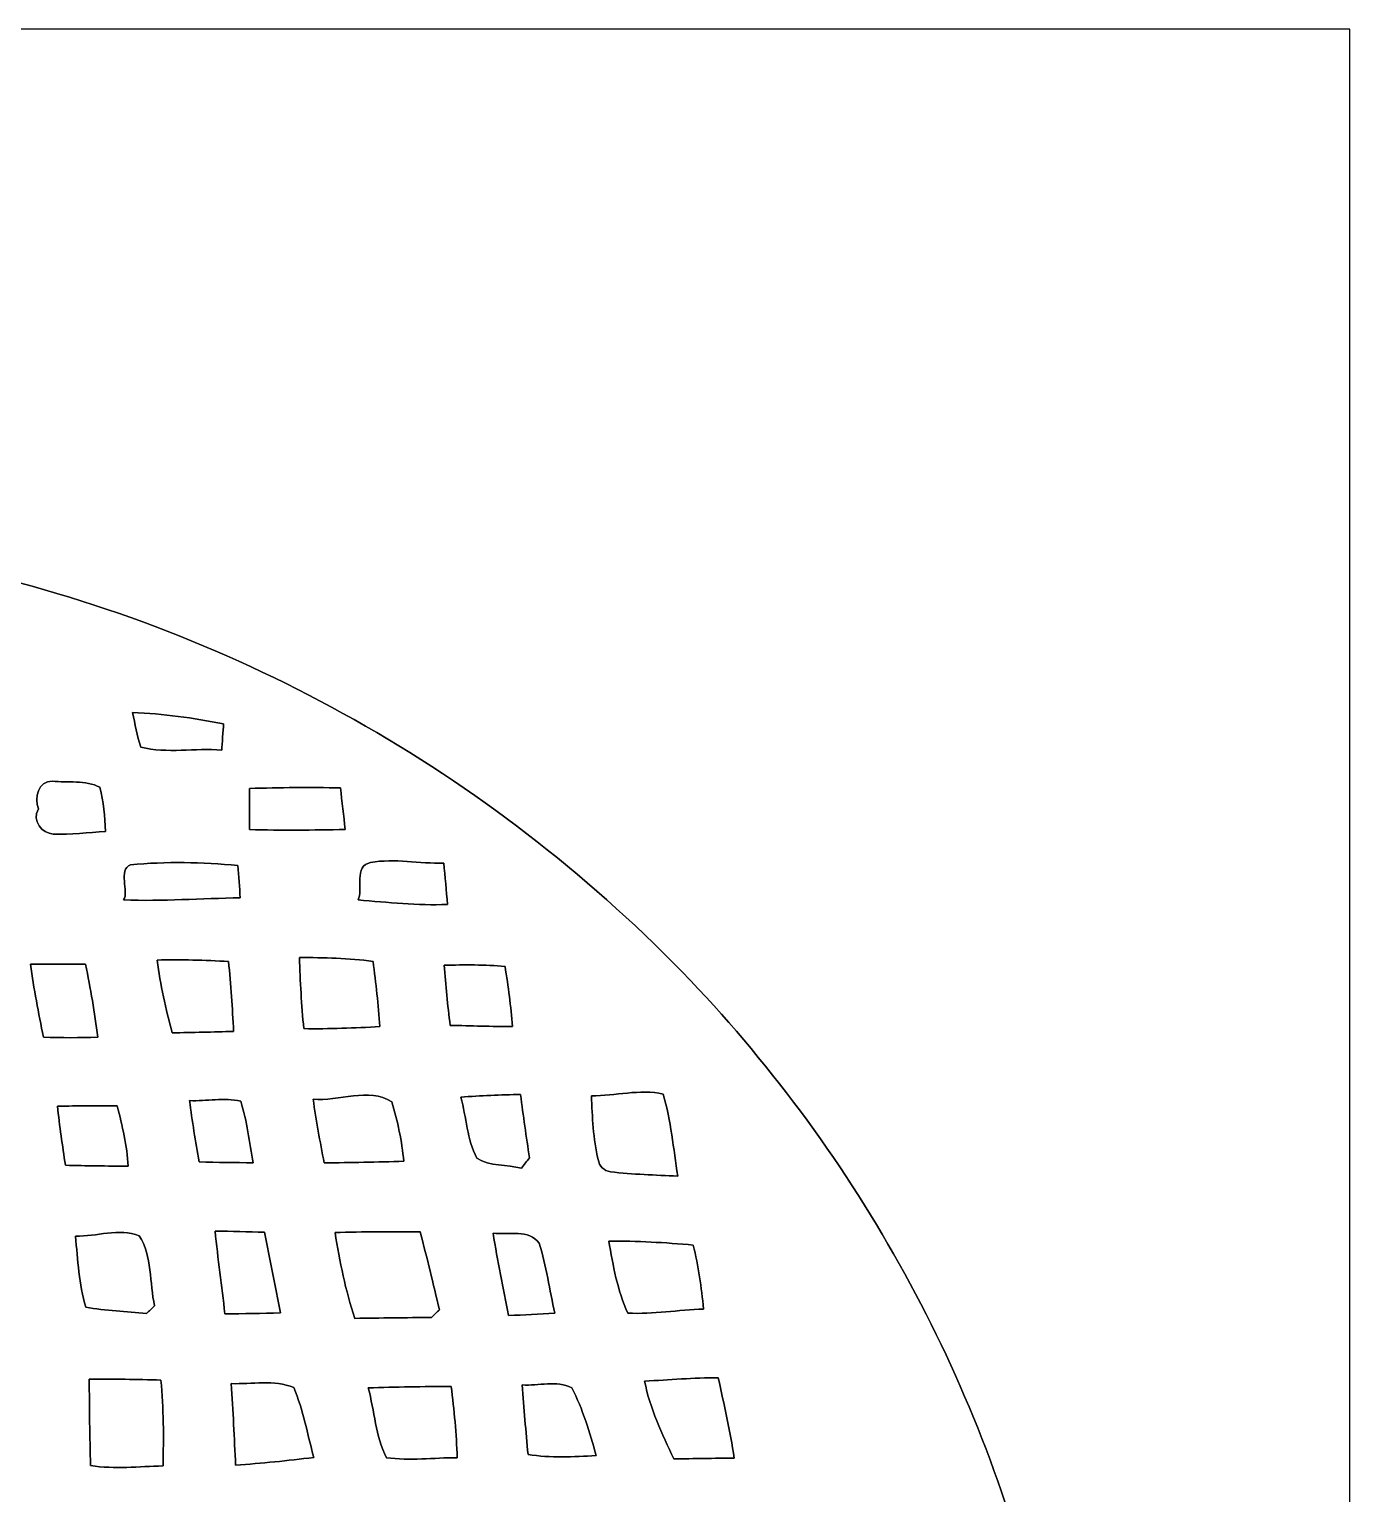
# Model space of a CAD drawing. Header units: centimetres. Extents: x -16.8 to 16.8, y -16.7 to 16.7.
# Drawn here: x 3.88 to 16.77, y 2.36 to 16.67 of the extents above; entities that cross this region are included whole.
import ezdxf

# ---------------------------------------------------------------- set-up
doc = ezdxf.new("R2010")
doc.units = ezdxf.units.CM
doc.header["$MEASUREMENT"] = 0
doc.layers.add('Layer 1', color=7, linetype='Continuous')

msp = doc.modelspace()

# ---------------------------------------------------------------- linework, layer by layer
at = {"layer": 'Layer 1', "color": 7}
for points, knots in [([(-16.77458, 16.66875), (-16.77458, 16.66875), (16.77458, 16.66875), (16.77458, 16.66875), (16.77458, 16.66875), (16.77458, 16.66875), (16.77458, -16.66875), (16.77458, -16.66875), (16.77458, -16.66875), (16.77458, -16.66875), (-16.77458, -16.66875), (-16.77458, -16.66875), (-16.77458, -16.66875), (-16.77458, -16.66875), (-16.77458, 16.66875), (-16.77458, 16.66875), (-16.77458, 16.66875), (-16.77458, 16.66875), (-16.77458, 16.66875), (-16.77458, 16.66875)], [0, 0, 0, 0, 0.16666667, 0.16666667, 0.16666667, 0.16666667, 0.33333333, 0.33333333, 0.33333333, 0.33333333, 0.5, 0.5, 0.5, 0.5, 0.66666667, 0.66666667, 0.66666667, 0.66666667, 1, 1, 1, 1]), ([(-1.72685, 14.59936), (-1.90253, 14.18519), (-1.76989, 13.73893), (-1.70321, 13.31666), (-1.70321, 13.31666), (-2.11737, 13.1251), (-2.58551, 12.9473), (-2.84339, 12.54795), (-2.84339, 12.54795), (-2.99297, 12.1539), (-3.09351, 11.74327), (-3.23144, 11.34427), (-3.23144, 11.34427), (-6.25404, 10.62919), (-9.03111, 8.88012), (-10.94811, 6.4322), (-10.94811, 6.4322), (-12.92966, 3.96452), (-14.01163, 0.78387), (-13.9125, -2.38196), (-13.9125, -2.38196), (-13.87263, -3.32634), (-13.7728, -4.27143), (-13.55408, -5.19254), (-13.55408, -5.19254), (-12.96353, -7.6768), (-11.66671, -9.99314), (-9.83756, -11.77784), (-9.83756, -11.77784), (-8.15869, -13.44366), (-6.05084, -14.67485), (-3.77261, -15.31161), (-3.77261, -15.31161), (-1.43157, -15.98366), (1.07915, -16.00165), (3.44558, -15.44426), (3.44558, -15.44426), (6.27098, -14.76728), (8.88294, -13.19495), (10.77277, -10.98409), (10.77277, -10.98409), (12.15037, -9.39976), (13.15402, -7.493), (13.68143, -5.46171), (13.68143, -5.46171), (14.24164, -3.28895), (14.23987, -0.97931), (13.71847, 1.2005), (13.71847, 1.2005), (13.15438, 3.50591), (11.96904, 5.6515), (10.33498, 7.37129), (10.33498, 7.37129), (8.4709, 9.32321), (6.03956, 10.72691), (3.41207, 11.35098), (3.41207, 11.35098), (3.28718, 11.71011), (3.20287, 12.08158), (3.08645, 12.44318), (3.08645, 12.44318), (2.84374, 12.90391), (2.3368, 13.1131), (1.88666, 13.31948), (1.88666, 13.31948), (2.02847, 13.85535), (2.06551, 14.46636), (1.76248, 14.95425), (1.76248, 14.95425), (1.4097, 15.56773), (0.6918, 15.95402), (-0.01658, 15.88629), (-0.01658, 15.88629), (-0.7807, 15.87147), (-1.49437, 15.32431), (-1.72685, 14.59936)], [0, 0, 0, 0, 0.05, 0.05, 0.05, 0.05, 0.1, 0.1, 0.1, 0.1, 0.15, 0.15, 0.15, 0.15, 0.2, 0.2, 0.2, 0.2, 0.25, 0.25, 0.25, 0.25, 0.3, 0.3, 0.3, 0.3, 0.35, 0.35, 0.35, 0.35, 0.4, 0.4, 0.4, 0.4, 0.45, 0.45, 0.45, 0.45, 0.5, 0.5, 0.5, 0.5, 0.55, 0.55, 0.55, 0.55, 0.6, 0.6, 0.6, 0.6, 0.65, 0.65, 0.65, 0.65, 0.7, 0.7, 0.7, 0.7, 0.75, 0.75, 0.75, 0.75, 0.8, 0.8, 0.8, 0.8, 0.85, 0.85, 0.85, 0.85, 0.9, 0.9, 0.9, 0.9, 1, 1, 1, 1]), ([(4.88421, 9.99137), (5.18301, 9.97938), (5.48005, 9.93951), (5.77321, 9.87954), (5.77321, 9.87954), (5.76862, 9.81569), (5.7598, 9.68763), (5.75522, 9.62378), (5.75522, 9.62378), (5.49451, 9.64494), (5.22217, 9.58885), (4.96605, 9.65271), (4.96605, 9.65271), (4.92654, 9.76242), (4.9089, 9.87813), (4.88421, 9.99137)], [0, 0, 0, 0, 0.2, 0.2, 0.2, 0.2, 0.4, 0.4, 0.4, 0.4, 0.6, 0.6, 0.6, 0.6, 1, 1, 1, 1]), ([(3.96487, 9.0491), (3.91866, 9.15529), (3.96769, 9.32356), (4.09787, 9.32109), (4.09787, 9.32109), (4.25062, 9.30275), (4.42313, 9.33344), (4.56565, 9.26042), (4.56565, 9.26042), (4.60163, 9.12036), (4.61222, 8.97431), (4.62139, 8.83003), (4.62139, 8.83003), (4.451, 8.81768), (4.2799, 8.79651), (4.10951, 8.80392), (4.10951, 8.80392), (4.0005, 8.80886), (3.89678, 8.93198), (3.96487, 9.0491)], [0, 0, 0, 0, 0.16666667, 0.16666667, 0.16666667, 0.16666667, 0.33333333, 0.33333333, 0.33333333, 0.33333333, 0.5, 0.5, 0.5, 0.5, 0.66666667, 0.66666667, 0.66666667, 0.66666667, 1, 1, 1, 1]), ([(6.0265, 9.25019), (6.32213, 9.25654), (6.61882, 9.26183), (6.91515, 9.25371), (6.91515, 9.25371), (6.92926, 9.11895), (6.94831, 8.98384), (6.96136, 8.84872), (6.96136, 8.84872), (6.64951, 8.84026), (6.33765, 8.83991), (6.0265, 8.84661), (6.0265, 8.84661), (6.02544, 8.98137), (6.02544, 9.11578), (6.0265, 9.25019)], [0, 0, 0, 0, 0.2, 0.2, 0.2, 0.2, 0.4, 0.4, 0.4, 0.4, 0.6, 0.6, 0.6, 0.6, 1, 1, 1, 1]), ([(4.8641, 8.50406), (5.21194, 8.53405), (5.56436, 8.53158), (5.91256, 8.49559), (5.91256, 8.49559), (5.92032, 8.39047), (5.92843, 8.28569), (5.9369, 8.18021), (5.9369, 8.18021), (5.5566, 8.17386), (5.17666, 8.14599), (4.79672, 8.15904), (4.79672, 8.15904), (4.85246, 8.24159), (4.73886, 8.45044), (4.8641, 8.50406)], [0, 0, 0, 0, 0.2, 0.2, 0.2, 0.2, 0.4, 0.4, 0.4, 0.4, 0.6, 0.6, 0.6, 0.6, 1, 1, 1, 1]), ([(7.20972, 8.52487), (7.44432, 8.56862), (7.68667, 8.51323), (7.92445, 8.51888), (7.92445, 8.51888), (7.93715, 8.38482), (7.94949, 8.25041), (7.96078, 8.11565), (7.96078, 8.11565), (7.66904, 8.10366), (7.37729, 8.13647), (7.08731, 8.15904), (7.08731, 8.15904), (7.1374, 8.25535), (7.04286, 8.49701), (7.20972, 8.52487)], [0, 0, 0, 0, 0.2, 0.2, 0.2, 0.2, 0.4, 0.4, 0.4, 0.4, 0.6, 0.6, 0.6, 0.6, 1, 1, 1, 1]), ([(6.51404, 7.59636), (6.75428, 7.59707), (6.99558, 7.58931), (7.23477, 7.55897), (7.23477, 7.55897), (7.25946, 7.34695), (7.28557, 7.13458), (7.30038, 6.92115), (7.30038, 6.92115), (7.05238, 6.90809), (6.80473, 6.89786), (6.55673, 6.90174), (6.55673, 6.90174), (6.53415, 7.13246), (6.5218, 7.36459), (6.51404, 7.59636)], [0, 0, 0, 0, 0.2, 0.2, 0.2, 0.2, 0.4, 0.4, 0.4, 0.4, 0.6, 0.6, 0.6, 0.6, 1, 1, 1, 1]), ([(3.88867, 7.53039), (4.02272, 7.53039), (4.29084, 7.53039), (4.42489, 7.53039), (4.42489, 7.53039), (4.47216, 7.29474), (4.51661, 7.05802), (4.54378, 6.81884), (4.54378, 6.81884), (4.36704, 6.81108), (4.19029, 6.81214), (4.01355, 6.81849), (4.01355, 6.81849), (3.96769, 7.0552), (3.91689, 7.29086), (3.88867, 7.53039)], [0, 0, 0, 0, 0.2, 0.2, 0.2, 0.2, 0.4, 0.4, 0.4, 0.4, 0.6, 0.6, 0.6, 0.6, 1, 1, 1, 1]), ([(5.12374, 7.57132), (5.35658, 7.58084), (5.58976, 7.56885), (5.82295, 7.55897), (5.82295, 7.55897), (5.84059, 7.33107), (5.86211, 7.10318), (5.87057, 6.87458), (5.87057, 6.87458), (5.6709, 6.86894), (5.47158, 6.86435), (5.27262, 6.86012), (5.27262, 6.86012), (5.20947, 7.09436), (5.15444, 7.33072), (5.12374, 7.57132)], [0, 0, 0, 0, 0.2, 0.2, 0.2, 0.2, 0.4, 0.4, 0.4, 0.4, 0.6, 0.6, 0.6, 0.6, 1, 1, 1, 1]), ([(7.92903, 7.52299), (8.12624, 7.52334), (8.32591, 7.53004), (8.52311, 7.50888), (8.52311, 7.50888), (8.55416, 7.31449), (8.58026, 7.11906), (8.59719, 6.92256), (8.59719, 6.92256), (8.39364, 6.92221), (8.18974, 6.92961), (7.98654, 6.93349), (7.98654, 6.93349), (7.96325, 7.12964), (7.94279, 7.32614), (7.92903, 7.52299)], [0, 0, 0, 0, 0.2, 0.2, 0.2, 0.2, 0.4, 0.4, 0.4, 0.4, 0.6, 0.6, 0.6, 0.6, 1, 1, 1, 1]), ([(6.6488, 6.21277), (6.89469, 6.18384), (7.19596, 6.33624), (7.41715, 6.1849), (7.41715, 6.1849), (7.47466, 5.99616), (7.51558, 5.80178), (7.53357, 5.60529), (7.53357, 5.60529), (7.27392, 5.59682), (7.01463, 5.59259), (6.75569, 5.59012), (6.75569, 5.59012), (6.71759, 5.79755), (6.67456, 6.00357), (6.6488, 6.21277)], [0, 0, 0, 0, 0.2, 0.2, 0.2, 0.2, 0.4, 0.4, 0.4, 0.4, 0.6, 0.6, 0.6, 0.6, 1, 1, 1, 1]), ([(9.36731, 6.24628), (9.59838, 6.2417), (9.83862, 6.31472), (10.06828, 6.26251), (10.06828, 6.26251), (10.14201, 6.00075), (10.16952, 5.72911), (10.21009, 5.46065), (10.21009, 5.46065), (9.99067, 5.47017), (9.77018, 5.47723), (9.55322, 5.50263), (9.55322, 5.50263), (9.48972, 5.51004), (9.4428, 5.55978), (9.43222, 5.62116), (9.43222, 5.62116), (9.38459, 5.82612), (9.37507, 6.03709), (9.36731, 6.24628)], [0, 0, 0, 0, 0.16666667, 0.16666667, 0.16666667, 0.16666667, 0.33333333, 0.33333333, 0.33333333, 0.33333333, 0.5, 0.5, 0.5, 0.5, 0.66666667, 0.66666667, 0.66666667, 0.66666667, 1, 1, 1, 1]), ([(5.4416, 6.19795), (5.60599, 6.18984), (5.77815, 6.23217), (5.94113, 6.19125), (5.94113, 6.19125), (6.00322, 5.99616), (6.02686, 5.7912), (6.06178, 5.58976), (6.06178, 5.58976), (5.88574, 5.59329), (5.71112, 5.59329), (5.53579, 5.59999), (5.53579, 5.59999), (5.49769, 5.79826), (5.46664, 5.99793), (5.4416, 6.19795)], [0, 0, 0, 0, 0.2, 0.2, 0.2, 0.2, 0.4, 0.4, 0.4, 0.4, 0.6, 0.6, 0.6, 0.6, 1, 1, 1, 1]), ([(8.09166, 6.23288), (8.28534, 6.24522), (8.48007, 6.25616), (8.67481, 6.25792), (8.67481, 6.25792), (8.70021, 6.0512), (8.72984, 5.84517), (8.76229, 5.63915), (8.76229, 5.63915), (8.73548, 5.60599), (8.70902, 5.57283), (8.68292, 5.53896), (8.68292, 5.53896), (8.54216, 5.57248), (8.37283, 5.55449), (8.24689, 5.63633), (8.24689, 5.63633), (8.15164, 5.81978), (8.14529, 6.03532), (8.09166, 6.23288)], [0, 0, 0, 0, 0.16666667, 0.16666667, 0.16666667, 0.16666667, 0.33333333, 0.33333333, 0.33333333, 0.33333333, 0.5, 0.5, 0.5, 0.5, 0.66666667, 0.66666667, 0.66666667, 0.66666667, 1, 1, 1, 1]), ([(4.15078, 6.14398), (4.34516, 6.1468), (4.53954, 6.14751), (4.73463, 6.14609), (4.73463, 6.14609), (4.78296, 5.95242), (4.83341, 5.75698), (4.83976, 5.55625), (4.83976, 5.55625), (4.6355, 5.55907), (4.4323, 5.56154), (4.22875, 5.56613), (4.22875, 5.56613), (4.19876, 5.75839), (4.17089, 5.95066), (4.15078, 6.14398)], [0, 0, 0, 0, 0.2, 0.2, 0.2, 0.2, 0.4, 0.4, 0.4, 0.4, 0.6, 0.6, 0.6, 0.6, 1, 1, 1, 1]), ([(4.32788, 4.87327), (4.52931, 4.86798), (4.75297, 4.95618), (4.94912, 4.87786), (4.94912, 4.87786), (5.07612, 4.67889), (5.0486, 4.41572), (5.0994, 4.191), (5.0994, 4.191), (5.07294, 4.16631), (5.04684, 4.14196), (5.02073, 4.11692), (5.02073, 4.11692), (4.82247, 4.13879), (4.62174, 4.14337), (4.4263, 4.18042), (4.4263, 4.18042), (4.36245, 4.40584), (4.34657, 4.64114), (4.32788, 4.87327)], [0, 0, 0, 0, 0.16666667, 0.16666667, 0.16666667, 0.16666667, 0.33333333, 0.33333333, 0.33333333, 0.33333333, 0.5, 0.5, 0.5, 0.5, 0.66666667, 0.66666667, 0.66666667, 0.66666667, 1, 1, 1, 1]), ([(5.69066, 4.92337), (5.85011, 4.92054), (6.01204, 4.91772), (6.17255, 4.91208), (6.17255, 4.91208), (6.22476, 4.64926), (6.2805, 4.3875), (6.32848, 4.12397), (6.32848, 4.12397), (6.14715, 4.12009), (5.96724, 4.11374), (5.78661, 4.11551), (5.78661, 4.11551), (5.75557, 4.38503), (5.71782, 4.65384), (5.69066, 4.92337)], [0, 0, 0, 0, 0.2, 0.2, 0.2, 0.2, 0.4, 0.4, 0.4, 0.4, 0.6, 0.6, 0.6, 0.6, 1, 1, 1, 1]), ([(6.86188, 4.9082), (7.13846, 4.91702), (7.41609, 4.91949), (7.69338, 4.91419), (7.69338, 4.91419), (7.76111, 4.66231), (7.82249, 4.40831), (7.88211, 4.15431), (7.88211, 4.15431), (7.85636, 4.12962), (7.83061, 4.10492), (7.80556, 4.07987), (7.80556, 4.07987), (7.55579, 4.07635), (7.30603, 4.07353), (7.05697, 4.07035), (7.05697, 4.07035), (6.96172, 4.34128), (6.90951, 4.62562), (6.86188, 4.9082)], [0, 0, 0, 0, 0.16666667, 0.16666667, 0.16666667, 0.16666667, 0.33333333, 0.33333333, 0.33333333, 0.33333333, 0.5, 0.5, 0.5, 0.5, 0.66666667, 0.66666667, 0.66666667, 0.66666667, 1, 1, 1, 1]), ([(8.40634, 4.9022), (8.55592, 4.8835), (8.75982, 4.94418), (8.85613, 4.80378), (8.85613, 4.80378), (8.92669, 4.58188), (8.9595, 4.34869), (9.00783, 4.1208), (9.00783, 4.1208), (8.85754, 4.10951), (8.70761, 4.10316), (8.55768, 4.09857), (8.55768, 4.09857), (8.50194, 4.36563), (8.44973, 4.63303), (8.40634, 4.9022)], [0, 0, 0, 0, 0.2, 0.2, 0.2, 0.2, 0.4, 0.4, 0.4, 0.4, 0.6, 0.6, 0.6, 0.6, 1, 1, 1, 1]), ([(9.53594, 4.82565), (9.81146, 4.82741), (10.08733, 4.81083), (10.36214, 4.78649), (10.36214, 4.78649), (10.41082, 4.58082), (10.44222, 4.37162), (10.46304, 4.16137), (10.46304, 4.16137), (10.21574, 4.15219), (9.97021, 4.10986), (9.72326, 4.12115), (9.72326, 4.12115), (9.61954, 4.3434), (9.57933, 4.58646), (9.53594, 4.82565)], [0, 0, 0, 0, 0.2, 0.2, 0.2, 0.2, 0.4, 0.4, 0.4, 0.4, 0.6, 0.6, 0.6, 0.6, 1, 1, 1, 1]), ([(4.46123, 3.47698), (4.69406, 3.47486), (4.92795, 3.47557), (5.16114, 3.46675), (5.16114, 3.46675), (5.1876, 3.18805), (5.18866, 2.90759), (5.18195, 2.62749), (5.18195, 2.62749), (4.94594, 2.62184), (4.70923, 2.59644), (4.47428, 2.63066), (4.47428, 2.63066), (4.46546, 2.91289), (4.46229, 3.19511), (4.46123, 3.47698)], [0, 0, 0, 0, 0.2, 0.2, 0.2, 0.2, 0.4, 0.4, 0.4, 0.4, 0.6, 0.6, 0.6, 0.6, 1, 1, 1, 1]), ([(5.8487, 3.43288), (6.04943, 3.42371), (6.26745, 3.47627), (6.45936, 3.39337), (6.45936, 3.39337), (6.55108, 3.17465), (6.59377, 2.9397), (6.65374, 2.7111), (6.65374, 2.7111), (6.40009, 2.67758), (6.14539, 2.65501), (5.89104, 2.63454), (5.89104, 2.63454), (5.87692, 2.90089), (5.86775, 3.16689), (5.8487, 3.43288)], [0, 0, 0, 0, 0.2, 0.2, 0.2, 0.2, 0.4, 0.4, 0.4, 0.4, 0.6, 0.6, 0.6, 0.6, 1, 1, 1, 1]), ([(8.69139, 3.41912), (8.84978, 3.40924), (9.02864, 3.4671), (9.17434, 3.39019), (9.17434, 3.39019), (9.28405, 3.18382), (9.34932, 2.95487), (9.41282, 2.72979), (9.41282, 2.72979), (9.19092, 2.71533), (8.96796, 2.70616), (8.74748, 2.73861), (8.74748, 2.73861), (8.72631, 2.9651), (8.70691, 3.19229), (8.69139, 3.41912)], [0, 0, 0, 0, 0.2, 0.2, 0.2, 0.2, 0.4, 0.4, 0.4, 0.4, 0.6, 0.6, 0.6, 0.6, 1, 1, 1, 1]), ([(9.88695, 3.45616), (10.12613, 3.46851), (10.36637, 3.49144), (10.60626, 3.48933), (10.60626, 3.48933), (10.66271, 3.22897), (10.72197, 2.96862), (10.76219, 2.70475), (10.76219, 2.70475), (10.56499, 2.70228), (10.36814, 2.69946), (10.17164, 2.69663), (10.17164, 2.69663), (10.05628, 2.94076), (9.93881, 3.18911), (9.88695, 3.45616)], [0, 0, 0, 0, 0.2, 0.2, 0.2, 0.2, 0.4, 0.4, 0.4, 0.4, 0.6, 0.6, 0.6, 0.6, 1, 1, 1, 1]), ([(7.18679, 3.39055), (7.45596, 3.39972), (7.72583, 3.4036), (7.99606, 3.40572), (7.99606, 3.40572), (8.02852, 3.17429), (8.04651, 2.94181), (8.05639, 2.70792), (8.05639, 2.70792), (7.82567, 2.70933), (7.59284, 2.67547), (7.36424, 2.70827), (7.36424, 2.70827), (7.25664, 2.91888), (7.24747, 3.16548), (7.18679, 3.39055)], [0, 0, 0, 0, 0.2, 0.2, 0.2, 0.2, 0.4, 0.4, 0.4, 0.4, 0.6, 0.6, 0.6, 0.6, 1, 1, 1, 1])]:
    msp.add_open_spline(points, degree=3, knots=knots, dxfattribs=at)
at = {"layer": 'Layer 1', "color": 250}
for points, knots in [([(-1.72685, 14.59936), (-1.49437, 15.32431), (-0.7807, 15.87147), (-0.01658, 15.88629), (-0.01658, 15.88629), (0.6918, 15.95402), (1.4097, 15.56773), (1.76248, 14.95425), (1.76248, 14.95425), (2.06551, 14.46636), (2.02847, 13.85535), (1.88666, 13.31948), (1.88666, 13.31948), (2.3368, 13.1131), (2.84374, 12.90391), (3.08645, 12.44318), (3.08645, 12.44318), (3.20287, 12.08158), (3.28718, 11.71011), (3.41207, 11.35098), (3.41207, 11.35098), (6.03956, 10.72691), (8.4709, 9.32321), (10.33498, 7.37129), (10.33498, 7.37129), (11.96904, 5.6515), (13.15438, 3.50591), (13.71847, 1.2005), (13.71847, 1.2005), (14.23987, -0.97931), (14.24164, -3.28895), (13.68143, -5.46171), (13.68143, -5.46171), (13.15402, -7.493), (12.15037, -9.39976), (10.77277, -10.98409), (10.77277, -10.98409), (8.88294, -13.19495), (6.27098, -14.76728), (3.44558, -15.44426), (3.44558, -15.44426), (1.07915, -16.00165), (-1.43157, -15.98366), (-3.77261, -15.31161), (-3.77261, -15.31161), (-6.05084, -14.67485), (-8.15869, -13.44366), (-9.83756, -11.77784), (-9.83756, -11.77784), (-11.66671, -9.99314), (-12.96353, -7.6768), (-13.55408, -5.19254), (-13.55408, -5.19254), (-13.7728, -4.27143), (-13.87263, -3.32634), (-13.9125, -2.38196), (-13.9125, -2.38196), (-14.01163, 0.78387), (-12.92966, 3.96452), (-10.94811, 6.4322), (-10.94811, 6.4322), (-9.03111, 8.88012), (-6.25404, 10.62919), (-3.23144, 11.34427), (-3.23144, 11.34427), (-3.09351, 11.74327), (-2.99297, 12.1539), (-2.84339, 12.54795), (-2.84339, 12.54795), (-2.58551, 12.9473), (-2.11737, 13.1251), (-1.70321, 13.31666), (-1.70321, 13.31666), (-1.76989, 13.73893), (-1.90253, 14.18519), (-1.72685, 14.59936), (-1.72685, 14.59936), (-1.72685, 14.59936), (-1.72685, 14.59936), (-1.72685, 14.59936)], [0, 0, 0, 0, 0.04761905, 0.04761905, 0.04761905, 0.04761905, 0.0952381, 0.0952381, 0.0952381, 0.0952381, 0.14285714, 0.14285714, 0.14285714, 0.14285714, 0.19047619, 0.19047619, 0.19047619, 0.19047619, 0.23809524, 0.23809524, 0.23809524, 0.23809524, 0.28571429, 0.28571429, 0.28571429, 0.28571429, 0.33333333, 0.33333333, 0.33333333, 0.33333333, 0.38095238, 0.38095238, 0.38095238, 0.38095238, 0.42857143, 0.42857143, 0.42857143, 0.42857143, 0.47619048, 0.47619048, 0.47619048, 0.47619048, 0.52380952, 0.52380952, 0.52380952, 0.52380952, 0.57142857, 0.57142857, 0.57142857, 0.57142857, 0.61904762, 0.61904762, 0.61904762, 0.61904762, 0.66666667, 0.66666667, 0.66666667, 0.66666667, 0.71428571, 0.71428571, 0.71428571, 0.71428571, 0.76190476, 0.76190476, 0.76190476, 0.76190476, 0.80952381, 0.80952381, 0.80952381, 0.80952381, 0.85714286, 0.85714286, 0.85714286, 0.85714286, 0.9047619, 0.9047619, 0.9047619, 0.9047619, 1, 1, 1, 1]), ([(4.88421, 9.99137), (4.9089, 9.87813), (4.92654, 9.76242), (4.96605, 9.65271), (4.96605, 9.65271), (5.22217, 9.58885), (5.49451, 9.64494), (5.75522, 9.62378), (5.75522, 9.62378), (5.7598, 9.68763), (5.76862, 9.81569), (5.77321, 9.87954), (5.77321, 9.87954), (5.48005, 9.93951), (5.18301, 9.97938), (4.88421, 9.99137), (4.88421, 9.99137), (4.88421, 9.99137), (4.88421, 9.99137), (4.88421, 9.99137)], [0, 0, 0, 0, 0.16666667, 0.16666667, 0.16666667, 0.16666667, 0.33333333, 0.33333333, 0.33333333, 0.33333333, 0.5, 0.5, 0.5, 0.5, 0.66666667, 0.66666667, 0.66666667, 0.66666667, 1, 1, 1, 1]), ([(3.96487, 9.0491), (3.89678, 8.93198), (4.0005, 8.80886), (4.10951, 8.80392), (4.10951, 8.80392), (4.2799, 8.79651), (4.451, 8.81768), (4.62139, 8.83003), (4.62139, 8.83003), (4.61222, 8.97431), (4.60163, 9.12036), (4.56565, 9.26042), (4.56565, 9.26042), (4.42313, 9.33344), (4.25062, 9.30275), (4.09787, 9.32109), (4.09787, 9.32109), (3.96769, 9.32356), (3.91866, 9.15529), (3.96487, 9.0491), (3.96487, 9.0491), (3.96487, 9.0491), (3.96487, 9.0491), (3.96487, 9.0491)], [0, 0, 0, 0, 0.14285714, 0.14285714, 0.14285714, 0.14285714, 0.28571429, 0.28571429, 0.28571429, 0.28571429, 0.42857143, 0.42857143, 0.42857143, 0.42857143, 0.57142857, 0.57142857, 0.57142857, 0.57142857, 0.71428571, 0.71428571, 0.71428571, 0.71428571, 1, 1, 1, 1]), ([(6.0265, 9.25019), (6.02544, 9.11578), (6.02544, 8.98137), (6.0265, 8.84661), (6.0265, 8.84661), (6.33765, 8.83991), (6.64951, 8.84026), (6.96136, 8.84872), (6.96136, 8.84872), (6.94831, 8.98384), (6.92926, 9.11895), (6.91515, 9.25371), (6.91515, 9.25371), (6.61882, 9.26183), (6.32213, 9.25654), (6.0265, 9.25019), (6.0265, 9.25019), (6.0265, 9.25019), (6.0265, 9.25019), (6.0265, 9.25019)], [0, 0, 0, 0, 0.16666667, 0.16666667, 0.16666667, 0.16666667, 0.33333333, 0.33333333, 0.33333333, 0.33333333, 0.5, 0.5, 0.5, 0.5, 0.66666667, 0.66666667, 0.66666667, 0.66666667, 1, 1, 1, 1]), ([(4.8641, 8.50406), (4.73886, 8.45044), (4.85246, 8.24159), (4.79672, 8.15904), (4.79672, 8.15904), (5.17666, 8.14599), (5.5566, 8.17386), (5.9369, 8.18021), (5.9369, 8.18021), (5.92843, 8.28569), (5.92032, 8.39047), (5.91256, 8.49559), (5.91256, 8.49559), (5.56436, 8.53158), (5.21194, 8.53405), (4.8641, 8.50406), (4.8641, 8.50406), (4.8641, 8.50406), (4.8641, 8.50406), (4.8641, 8.50406)], [0, 0, 0, 0, 0.16666667, 0.16666667, 0.16666667, 0.16666667, 0.33333333, 0.33333333, 0.33333333, 0.33333333, 0.5, 0.5, 0.5, 0.5, 0.66666667, 0.66666667, 0.66666667, 0.66666667, 1, 1, 1, 1]), ([(7.20972, 8.52487), (7.04286, 8.49701), (7.1374, 8.25535), (7.08731, 8.15904), (7.08731, 8.15904), (7.37729, 8.13647), (7.66904, 8.10366), (7.96078, 8.11565), (7.96078, 8.11565), (7.94949, 8.25041), (7.93715, 8.38482), (7.92445, 8.51888), (7.92445, 8.51888), (7.68667, 8.51323), (7.44432, 8.56862), (7.20972, 8.52487), (7.20972, 8.52487), (7.20972, 8.52487), (7.20972, 8.52487), (7.20972, 8.52487)], [0, 0, 0, 0, 0.16666667, 0.16666667, 0.16666667, 0.16666667, 0.33333333, 0.33333333, 0.33333333, 0.33333333, 0.5, 0.5, 0.5, 0.5, 0.66666667, 0.66666667, 0.66666667, 0.66666667, 1, 1, 1, 1]), ([(6.51404, 7.59636), (6.5218, 7.36459), (6.53415, 7.13246), (6.55673, 6.90174), (6.55673, 6.90174), (6.80473, 6.89786), (7.05238, 6.90809), (7.30038, 6.92115), (7.30038, 6.92115), (7.28557, 7.13458), (7.25946, 7.34695), (7.23477, 7.55897), (7.23477, 7.55897), (6.99558, 7.58931), (6.75428, 7.59707), (6.51404, 7.59636), (6.51404, 7.59636), (6.51404, 7.59636), (6.51404, 7.59636), (6.51404, 7.59636)], [0, 0, 0, 0, 0.16666667, 0.16666667, 0.16666667, 0.16666667, 0.33333333, 0.33333333, 0.33333333, 0.33333333, 0.5, 0.5, 0.5, 0.5, 0.66666667, 0.66666667, 0.66666667, 0.66666667, 1, 1, 1, 1]), ([(3.88867, 7.53039), (3.91689, 7.29086), (3.96769, 7.0552), (4.01355, 6.81849), (4.01355, 6.81849), (4.19029, 6.81214), (4.36704, 6.81108), (4.54378, 6.81884), (4.54378, 6.81884), (4.51661, 7.05802), (4.47216, 7.29474), (4.42489, 7.53039), (4.42489, 7.53039), (4.29084, 7.53039), (4.02272, 7.53039), (3.88867, 7.53039), (3.88867, 7.53039), (3.88867, 7.53039), (3.88867, 7.53039), (3.88867, 7.53039)], [0, 0, 0, 0, 0.16666667, 0.16666667, 0.16666667, 0.16666667, 0.33333333, 0.33333333, 0.33333333, 0.33333333, 0.5, 0.5, 0.5, 0.5, 0.66666667, 0.66666667, 0.66666667, 0.66666667, 1, 1, 1, 1]), ([(5.12374, 7.57132), (5.15444, 7.33072), (5.20947, 7.09436), (5.27262, 6.86012), (5.27262, 6.86012), (5.47158, 6.86435), (5.6709, 6.86894), (5.87057, 6.87458), (5.87057, 6.87458), (5.86211, 7.10318), (5.84059, 7.33107), (5.82295, 7.55897), (5.82295, 7.55897), (5.58976, 7.56885), (5.35658, 7.58084), (5.12374, 7.57132), (5.12374, 7.57132), (5.12374, 7.57132), (5.12374, 7.57132), (5.12374, 7.57132)], [0, 0, 0, 0, 0.16666667, 0.16666667, 0.16666667, 0.16666667, 0.33333333, 0.33333333, 0.33333333, 0.33333333, 0.5, 0.5, 0.5, 0.5, 0.66666667, 0.66666667, 0.66666667, 0.66666667, 1, 1, 1, 1]), ([(7.92903, 7.52299), (7.94279, 7.32614), (7.96325, 7.12964), (7.98654, 6.93349), (7.98654, 6.93349), (8.18974, 6.92961), (8.39364, 6.92221), (8.59719, 6.92256), (8.59719, 6.92256), (8.58026, 7.11906), (8.55416, 7.31449), (8.52311, 7.50888), (8.52311, 7.50888), (8.32591, 7.53004), (8.12624, 7.52334), (7.92903, 7.52299), (7.92903, 7.52299), (7.92903, 7.52299), (7.92903, 7.52299), (7.92903, 7.52299)], [0, 0, 0, 0, 0.16666667, 0.16666667, 0.16666667, 0.16666667, 0.33333333, 0.33333333, 0.33333333, 0.33333333, 0.5, 0.5, 0.5, 0.5, 0.66666667, 0.66666667, 0.66666667, 0.66666667, 1, 1, 1, 1]), ([(6.6488, 6.21277), (6.67456, 6.00357), (6.71759, 5.79755), (6.75569, 5.59012), (6.75569, 5.59012), (7.01463, 5.59259), (7.27392, 5.59682), (7.53357, 5.60529), (7.53357, 5.60529), (7.51558, 5.80178), (7.47466, 5.99616), (7.41715, 6.1849), (7.41715, 6.1849), (7.19596, 6.33624), (6.89469, 6.18384), (6.6488, 6.21277), (6.6488, 6.21277), (6.6488, 6.21277), (6.6488, 6.21277), (6.6488, 6.21277)], [0, 0, 0, 0, 0.16666667, 0.16666667, 0.16666667, 0.16666667, 0.33333333, 0.33333333, 0.33333333, 0.33333333, 0.5, 0.5, 0.5, 0.5, 0.66666667, 0.66666667, 0.66666667, 0.66666667, 1, 1, 1, 1]), ([(9.36731, 6.24628), (9.37507, 6.03709), (9.38459, 5.82612), (9.43222, 5.62116), (9.43222, 5.62116), (9.4428, 5.55978), (9.48972, 5.51004), (9.55322, 5.50263), (9.55322, 5.50263), (9.77018, 5.47723), (9.99067, 5.47017), (10.21009, 5.46065), (10.21009, 5.46065), (10.16952, 5.72911), (10.14201, 6.00075), (10.06828, 6.26251), (10.06828, 6.26251), (9.83862, 6.31472), (9.59838, 6.2417), (9.36731, 6.24628), (9.36731, 6.24628), (9.36731, 6.24628), (9.36731, 6.24628), (9.36731, 6.24628)], [0, 0, 0, 0, 0.14285714, 0.14285714, 0.14285714, 0.14285714, 0.28571429, 0.28571429, 0.28571429, 0.28571429, 0.42857143, 0.42857143, 0.42857143, 0.42857143, 0.57142857, 0.57142857, 0.57142857, 0.57142857, 0.71428571, 0.71428571, 0.71428571, 0.71428571, 1, 1, 1, 1]), ([(5.4416, 6.19795), (5.46664, 5.99793), (5.49769, 5.79826), (5.53579, 5.59999), (5.53579, 5.59999), (5.71112, 5.59329), (5.88574, 5.59329), (6.06178, 5.58976), (6.06178, 5.58976), (6.02686, 5.7912), (6.00322, 5.99616), (5.94113, 6.19125), (5.94113, 6.19125), (5.77815, 6.23217), (5.60599, 6.18984), (5.4416, 6.19795), (5.4416, 6.19795), (5.4416, 6.19795), (5.4416, 6.19795), (5.4416, 6.19795)], [0, 0, 0, 0, 0.16666667, 0.16666667, 0.16666667, 0.16666667, 0.33333333, 0.33333333, 0.33333333, 0.33333333, 0.5, 0.5, 0.5, 0.5, 0.66666667, 0.66666667, 0.66666667, 0.66666667, 1, 1, 1, 1]), ([(8.09166, 6.23288), (8.14529, 6.03532), (8.15164, 5.81978), (8.24689, 5.63633), (8.24689, 5.63633), (8.37283, 5.55449), (8.54216, 5.57248), (8.68292, 5.53896), (8.68292, 5.53896), (8.70902, 5.57283), (8.73548, 5.60599), (8.76229, 5.63915), (8.76229, 5.63915), (8.72984, 5.84517), (8.70021, 6.0512), (8.67481, 6.25792), (8.67481, 6.25792), (8.48007, 6.25616), (8.28534, 6.24522), (8.09166, 6.23288), (8.09166, 6.23288), (8.09166, 6.23288), (8.09166, 6.23288), (8.09166, 6.23288)], [0, 0, 0, 0, 0.14285714, 0.14285714, 0.14285714, 0.14285714, 0.28571429, 0.28571429, 0.28571429, 0.28571429, 0.42857143, 0.42857143, 0.42857143, 0.42857143, 0.57142857, 0.57142857, 0.57142857, 0.57142857, 0.71428571, 0.71428571, 0.71428571, 0.71428571, 1, 1, 1, 1]), ([(4.15078, 6.14398), (4.17089, 5.95066), (4.19876, 5.75839), (4.22875, 5.56613), (4.22875, 5.56613), (4.4323, 5.56154), (4.6355, 5.55907), (4.83976, 5.55625), (4.83976, 5.55625), (4.83341, 5.75698), (4.78296, 5.95242), (4.73463, 6.14609), (4.73463, 6.14609), (4.53954, 6.14751), (4.34516, 6.1468), (4.15078, 6.14398), (4.15078, 6.14398), (4.15078, 6.14398), (4.15078, 6.14398), (4.15078, 6.14398)], [0, 0, 0, 0, 0.16666667, 0.16666667, 0.16666667, 0.16666667, 0.33333333, 0.33333333, 0.33333333, 0.33333333, 0.5, 0.5, 0.5, 0.5, 0.66666667, 0.66666667, 0.66666667, 0.66666667, 1, 1, 1, 1]), ([(4.32788, 4.87327), (4.34657, 4.64114), (4.36245, 4.40584), (4.4263, 4.18042), (4.4263, 4.18042), (4.62174, 4.14337), (4.82247, 4.13879), (5.02073, 4.11692), (5.02073, 4.11692), (5.04684, 4.14196), (5.07294, 4.16631), (5.0994, 4.191), (5.0994, 4.191), (5.0486, 4.41572), (5.07612, 4.67889), (4.94912, 4.87786), (4.94912, 4.87786), (4.75297, 4.95618), (4.52931, 4.86798), (4.32788, 4.87327), (4.32788, 4.87327), (4.32788, 4.87327), (4.32788, 4.87327), (4.32788, 4.87327)], [0, 0, 0, 0, 0.14285714, 0.14285714, 0.14285714, 0.14285714, 0.28571429, 0.28571429, 0.28571429, 0.28571429, 0.42857143, 0.42857143, 0.42857143, 0.42857143, 0.57142857, 0.57142857, 0.57142857, 0.57142857, 0.71428571, 0.71428571, 0.71428571, 0.71428571, 1, 1, 1, 1]), ([(5.69066, 4.92337), (5.71782, 4.65384), (5.75557, 4.38503), (5.78661, 4.11551), (5.78661, 4.11551), (5.96724, 4.11374), (6.14715, 4.12009), (6.32848, 4.12397), (6.32848, 4.12397), (6.2805, 4.3875), (6.22476, 4.64926), (6.17255, 4.91208), (6.17255, 4.91208), (6.01204, 4.91772), (5.85011, 4.92054), (5.69066, 4.92337), (5.69066, 4.92337), (5.69066, 4.92337), (5.69066, 4.92337), (5.69066, 4.92337)], [0, 0, 0, 0, 0.16666667, 0.16666667, 0.16666667, 0.16666667, 0.33333333, 0.33333333, 0.33333333, 0.33333333, 0.5, 0.5, 0.5, 0.5, 0.66666667, 0.66666667, 0.66666667, 0.66666667, 1, 1, 1, 1]), ([(6.86188, 4.9082), (6.90951, 4.62562), (6.96172, 4.34128), (7.05697, 4.07035), (7.05697, 4.07035), (7.30603, 4.07353), (7.55579, 4.07635), (7.80556, 4.07987), (7.80556, 4.07987), (7.83061, 4.10492), (7.85636, 4.12962), (7.88211, 4.15431), (7.88211, 4.15431), (7.82249, 4.40831), (7.76111, 4.66231), (7.69338, 4.91419), (7.69338, 4.91419), (7.41609, 4.91949), (7.13846, 4.91702), (6.86188, 4.9082), (6.86188, 4.9082), (6.86188, 4.9082), (6.86188, 4.9082), (6.86188, 4.9082)], [0, 0, 0, 0, 0.14285714, 0.14285714, 0.14285714, 0.14285714, 0.28571429, 0.28571429, 0.28571429, 0.28571429, 0.42857143, 0.42857143, 0.42857143, 0.42857143, 0.57142857, 0.57142857, 0.57142857, 0.57142857, 0.71428571, 0.71428571, 0.71428571, 0.71428571, 1, 1, 1, 1]), ([(8.40634, 4.9022), (8.44973, 4.63303), (8.50194, 4.36563), (8.55768, 4.09857), (8.55768, 4.09857), (8.70761, 4.10316), (8.85754, 4.10951), (9.00783, 4.1208), (9.00783, 4.1208), (8.9595, 4.34869), (8.92669, 4.58188), (8.85613, 4.80378), (8.85613, 4.80378), (8.75982, 4.94418), (8.55592, 4.8835), (8.40634, 4.9022), (8.40634, 4.9022), (8.40634, 4.9022), (8.40634, 4.9022), (8.40634, 4.9022)], [0, 0, 0, 0, 0.16666667, 0.16666667, 0.16666667, 0.16666667, 0.33333333, 0.33333333, 0.33333333, 0.33333333, 0.5, 0.5, 0.5, 0.5, 0.66666667, 0.66666667, 0.66666667, 0.66666667, 1, 1, 1, 1]), ([(9.53594, 4.82565), (9.57933, 4.58646), (9.61954, 4.3434), (9.72326, 4.12115), (9.72326, 4.12115), (9.97021, 4.10986), (10.21574, 4.15219), (10.46304, 4.16137), (10.46304, 4.16137), (10.44222, 4.37162), (10.41082, 4.58082), (10.36214, 4.78649), (10.36214, 4.78649), (10.08733, 4.81083), (9.81146, 4.82741), (9.53594, 4.82565), (9.53594, 4.82565), (9.53594, 4.82565), (9.53594, 4.82565), (9.53594, 4.82565)], [0, 0, 0, 0, 0.16666667, 0.16666667, 0.16666667, 0.16666667, 0.33333333, 0.33333333, 0.33333333, 0.33333333, 0.5, 0.5, 0.5, 0.5, 0.66666667, 0.66666667, 0.66666667, 0.66666667, 1, 1, 1, 1]), ([(4.46123, 3.47698), (4.46229, 3.19511), (4.46546, 2.91289), (4.47428, 2.63066), (4.47428, 2.63066), (4.70923, 2.59644), (4.94594, 2.62184), (5.18195, 2.62749), (5.18195, 2.62749), (5.18866, 2.90759), (5.1876, 3.18805), (5.16114, 3.46675), (5.16114, 3.46675), (4.92795, 3.47557), (4.69406, 3.47486), (4.46123, 3.47698), (4.46123, 3.47698), (4.46123, 3.47698), (4.46123, 3.47698), (4.46123, 3.47698)], [0, 0, 0, 0, 0.16666667, 0.16666667, 0.16666667, 0.16666667, 0.33333333, 0.33333333, 0.33333333, 0.33333333, 0.5, 0.5, 0.5, 0.5, 0.66666667, 0.66666667, 0.66666667, 0.66666667, 1, 1, 1, 1]), ([(5.8487, 3.43288), (5.86775, 3.16689), (5.87692, 2.90089), (5.89104, 2.63454), (5.89104, 2.63454), (6.14539, 2.65501), (6.40009, 2.67758), (6.65374, 2.7111), (6.65374, 2.7111), (6.59377, 2.9397), (6.55108, 3.17465), (6.45936, 3.39337), (6.45936, 3.39337), (6.26745, 3.47627), (6.04943, 3.42371), (5.8487, 3.43288), (5.8487, 3.43288), (5.8487, 3.43288), (5.8487, 3.43288), (5.8487, 3.43288)], [0, 0, 0, 0, 0.16666667, 0.16666667, 0.16666667, 0.16666667, 0.33333333, 0.33333333, 0.33333333, 0.33333333, 0.5, 0.5, 0.5, 0.5, 0.66666667, 0.66666667, 0.66666667, 0.66666667, 1, 1, 1, 1]), ([(8.69139, 3.41912), (8.70691, 3.19229), (8.72631, 2.9651), (8.74748, 2.73861), (8.74748, 2.73861), (8.96796, 2.70616), (9.19092, 2.71533), (9.41282, 2.72979), (9.41282, 2.72979), (9.34932, 2.95487), (9.28405, 3.18382), (9.17434, 3.39019), (9.17434, 3.39019), (9.02864, 3.4671), (8.84978, 3.40924), (8.69139, 3.41912), (8.69139, 3.41912), (8.69139, 3.41912), (8.69139, 3.41912), (8.69139, 3.41912)], [0, 0, 0, 0, 0.16666667, 0.16666667, 0.16666667, 0.16666667, 0.33333333, 0.33333333, 0.33333333, 0.33333333, 0.5, 0.5, 0.5, 0.5, 0.66666667, 0.66666667, 0.66666667, 0.66666667, 1, 1, 1, 1]), ([(9.88695, 3.45616), (9.93881, 3.18911), (10.05628, 2.94076), (10.17164, 2.69663), (10.17164, 2.69663), (10.36814, 2.69946), (10.56499, 2.70228), (10.76219, 2.70475), (10.76219, 2.70475), (10.72197, 2.96862), (10.66271, 3.22897), (10.60626, 3.48933), (10.60626, 3.48933), (10.36637, 3.49144), (10.12613, 3.46851), (9.88695, 3.45616), (9.88695, 3.45616), (9.88695, 3.45616), (9.88695, 3.45616), (9.88695, 3.45616)], [0, 0, 0, 0, 0.16666667, 0.16666667, 0.16666667, 0.16666667, 0.33333333, 0.33333333, 0.33333333, 0.33333333, 0.5, 0.5, 0.5, 0.5, 0.66666667, 0.66666667, 0.66666667, 0.66666667, 1, 1, 1, 1]), ([(7.18679, 3.39055), (7.24747, 3.16548), (7.25664, 2.91888), (7.36424, 2.70827), (7.36424, 2.70827), (7.59284, 2.67547), (7.82567, 2.70933), (8.05639, 2.70792), (8.05639, 2.70792), (8.04651, 2.94181), (8.02852, 3.17429), (7.99606, 3.40572), (7.99606, 3.40572), (7.72583, 3.4036), (7.45596, 3.39972), (7.18679, 3.39055), (7.18679, 3.39055), (7.18679, 3.39055), (7.18679, 3.39055), (7.18679, 3.39055)], [0, 0, 0, 0, 0.16666667, 0.16666667, 0.16666667, 0.16666667, 0.33333333, 0.33333333, 0.33333333, 0.33333333, 0.5, 0.5, 0.5, 0.5, 0.66666667, 0.66666667, 0.66666667, 0.66666667, 1, 1, 1, 1])]:
    msp.add_open_spline(points, degree=3, knots=knots, dxfattribs=at)

doc.saveas('drawing.dxf')
